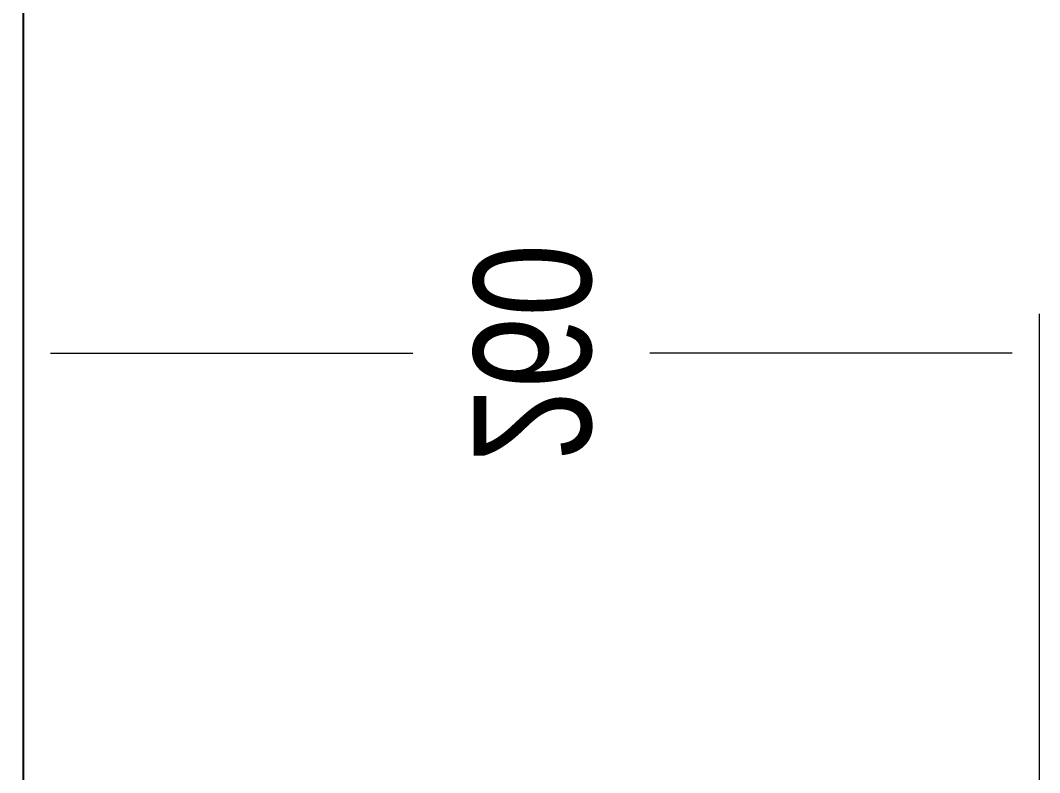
# Model space of a CAD drawing. Header units: millimetres. Extents: x 18 to 174501, y 22 to 24571.
# Drawn here: x 16276.1 to 16536.6, y 18258.3 to 18450.8 of the extents above; entities that cross this region are included whole.
import ezdxf

# ---------------------------------------------------------------- set-up
doc = ezdxf.new("R2010")
doc.units = ezdxf.units.MM
doc.header["$MEASUREMENT"] = 0
doc.layers.add('Dimensi', color=252, linetype='Continuous', lineweight=9)
doc.layers.add('WALL', color=255, linetype='Continuous')
doc.styles.add('arial', font='arial.ttf', dxfattribs={"width": 0.8})

# ---------------------------------------------------------------- blocks, each defined once
blk = doc.blocks.new('*U16')
at = {"layer": 'WALL', "color": 0}
blk.add_lwpolyline([(-3332.89, 75), (-1705.79, 75), (-1705.79, -75), (-3332.89, -75)], close=True, dxfattribs=at)
blk = doc.blocks.new('A$Cbe85e2cb')
at = {"layer": 'Dimensi'}
for points in [[(0.265, 0.2744), (0.63173, 0.2744)], [(0.62173, 0.2674), (0.62173, 0.17472)], [(0.62173, 0.0214), (0.62173, 0.11408)]]:
    blk.add_lwpolyline(points, dxfattribs=at)
at = {"layer": 'Dimensi', "insert": (0.62173, 0.1444), "char_height": 0.03, "attachment_point": 5, "style": 'arial'}
blk.add_mtext('\\A1;260', dxfattribs=at)

msp = doc.modelspace()

# ---------------------------------------------------------------- block references
at = {"rotation": 270}
for name, p, xscale, yscale, zscale in [('*U16', (16201.07, 16069.16), 1.009725849341427, 1.009725849341427, 1.009725849341427), ('A$Cbe85e2cb', (16262.41, 17744.33), -999.337880212066, 999.337880212066, 999.337880212066)]:
    msp.add_blockref(name, p, dxfattribs=dict(at, xscale=xscale, yscale=yscale, zscale=zscale))

doc.saveas('drawing.dxf')
